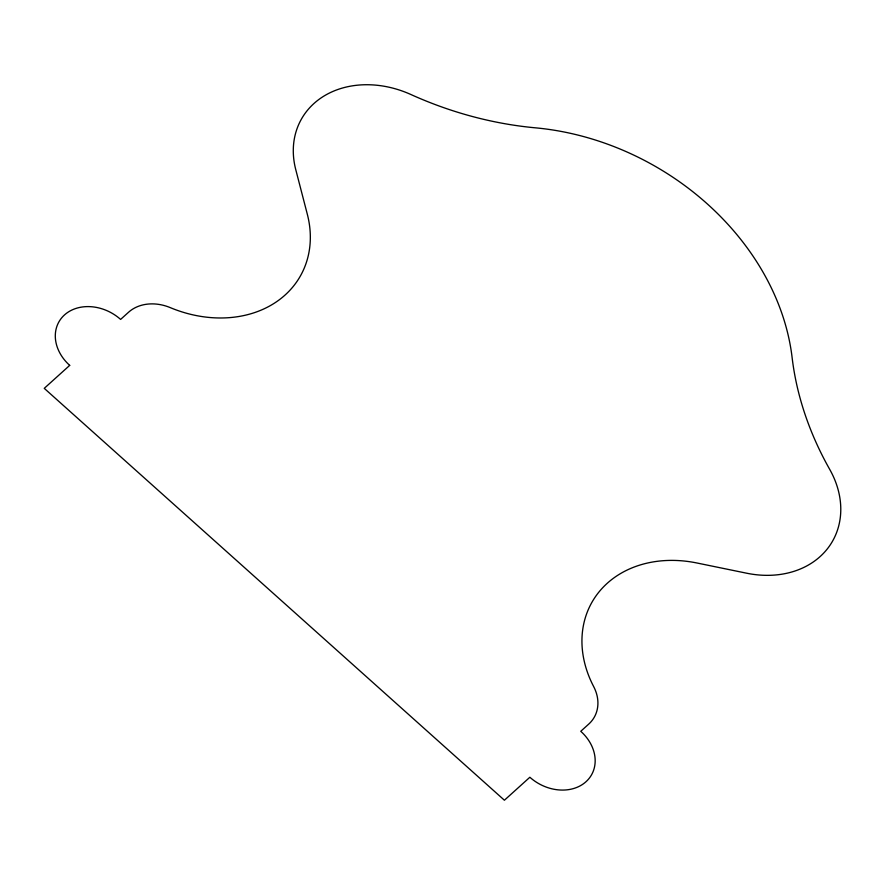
<?xml version="1.0" encoding="UTF-8"?>
<svg xmlns="http://www.w3.org/2000/svg" width="885" height="885" viewBox="0 0 885 885"><rect width="100%" height="100%" fill="white"/><g stroke="black" fill="none" stroke-linecap="round" stroke-linejoin="round"><path stroke-width="1.33" d="M69.705 365.372L44.25 388.349L504.406 800.228L529.861 777.251A41.65 33.696 29.6 0 0 585.992 781.732A41.65 33.696 29.6 0 0 580.759 731.298L588.735 724.096A41.65 33.696 29.6 0 0 593.658 686.561A114.552 92.671 29.6 0 1 696.926 562.993L746.697 573.214A93.721 75.822 29.6 0 0 827.143 549.12A93.721 75.822 29.6 0 0 829.71 469.382A333.247 269.604 29.6 0 1 792.119 357.595A249.935 202.2 29.6 0 0 535.414 127.827A333.247 269.604 29.6 0 1 410.905 94.518A93.721 75.822 29.6 0 0 322.206 97.162A93.721 75.822 29.6 0 0 295.745 169.577L307.327 214.27A114.552 92.671 29.6 0 1 170.307 307.637A41.65 33.696 29.6 0 0 128.579 312.228L120.603 319.419A41.65 33.696 29.6 0 0 64.483 314.938A41.65 33.696 29.6 0 0 69.705 365.372"/></g></svg>
